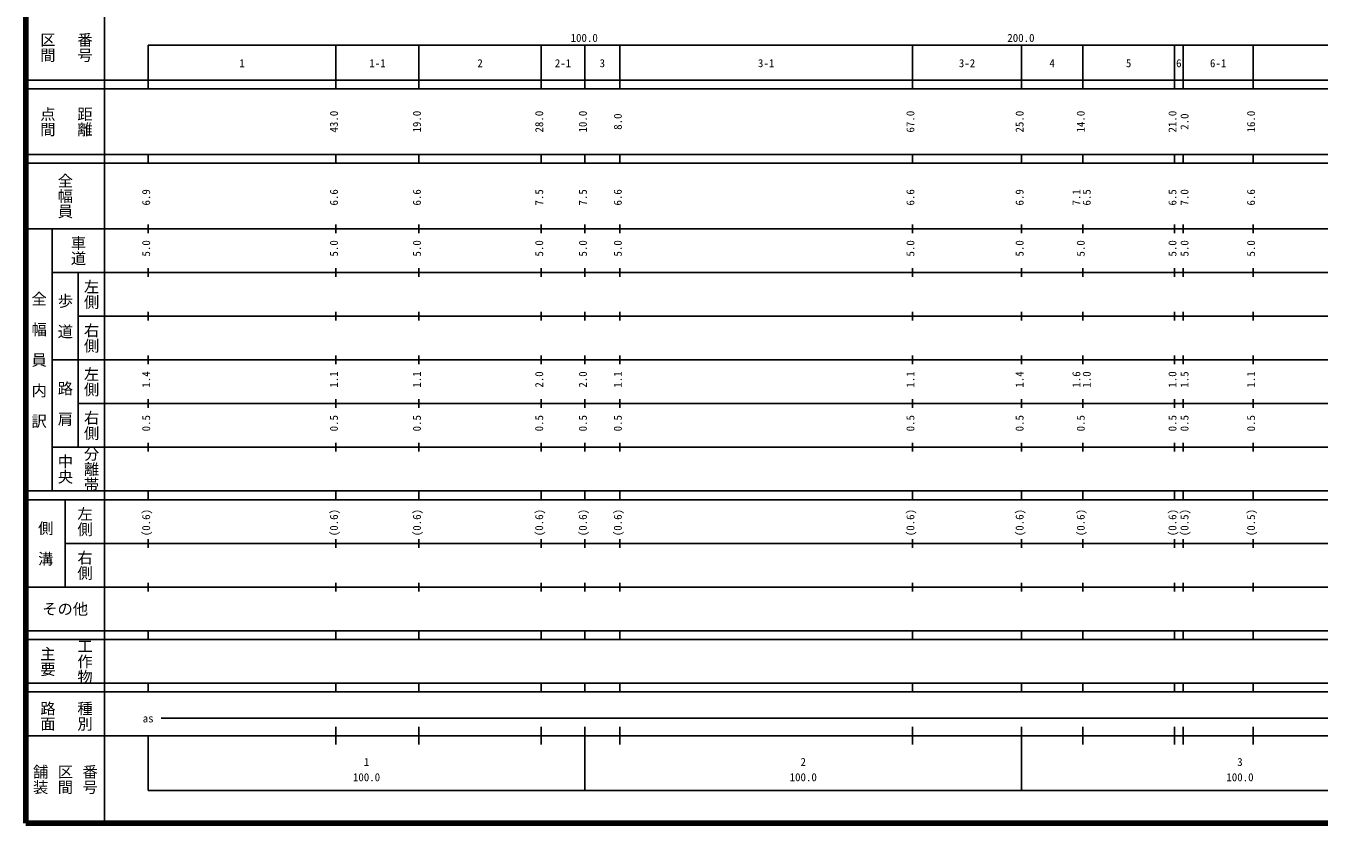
# Model space of a CAD drawing. Units: millimetres on the paper, enlarged 1000 times. Extents: x 40000 to 680000, y 20000 to 380000.
# Drawn here: x 40000 to 336128, y 20000 to 202409 of the extents above; entities that cross this region are included whole.
import ezdxf
from ezdxf.enums import TextEntityAlignment as Align

# ---------------------------------------------------------------- set-up
doc = ezdxf.new("R2010")
doc.units = ezdxf.units.MM
doc.header["$LTSCALE"] = 1000
doc.layers.add('M-TTL', color=2, linetype='Continuous', lineweight=140)
doc.layers.add('M-TTL-BAND', color=7, linetype='Continuous', lineweight=25)
doc.styles.add('@ＭＳ ゴシック', font='')
doc.styles.add('ＭＳ ゴシック', font='')
doc.styles.get('@ＭＳ ゴシック').set_extended_font_data('@MS Gothic')
doc.styles.get('ＭＳ ゴシック').set_extended_font_data('MS Gothic')

msp = doc.modelspace()

# ---------------------------------------------------------------- linework, layer by layer
at = {"layer": 'M-TTL'}
for p, q in [((40000, 380000), (40000, 20000)), ((40000, 20000), (680000, 20000))]:
    msp.add_line(p, q, dxfattribs=at)
at = {"layer": 'M-TTL-BAND'}
for p, q in [((58000, 370000), (58000, 20000)), ((68000, 198000), (579000, 198000)), ((68000, 198000), (68000, 188000)), ((111000, 188000), (111000, 198000)), ((130000, 188000), (130000, 198000)), ((158000, 188000), (158000, 198000)), ((168000, 188000), (168000, 198000)), ((176000, 188000), (176000, 198000)), ((243000, 188000), (243000, 198000)), ((268000, 188000), (268000, 198000)), ((282000, 188000), (282000, 198000)), ((303000, 188000), (303000, 198000)), ((305000, 188000), (305000, 198000)), ((321000, 188000), (321000, 198000)), ((40000, 190000), (579000, 190000)), ((40000, 188000), (579000, 188000)), ((40000, 173000), (579000, 173000)), ((68000, 171000), (68000, 173000)), ((111000, 171000), (111000, 173000)), ((130000, 171000), (130000, 173000)), ((158000, 171000), (158000, 173000)), ((168000, 171000), (168000, 173000)), ((176000, 171000), (176000, 173000)), ((243000, 171000), (243000, 173000)), ((268000, 171000), (268000, 173000)), ((282000, 171000), (282000, 173000)), ((303000, 171000), (303000, 173000)), ((305000, 171000), (305000, 173000)), ((321000, 171000), (321000, 173000)), ((40000, 171000), (579000, 171000)), ((68000, 155000), (68000, 157000)), ((111000, 155000), (111000, 157000)), ((130000, 155000), (130000, 157000)), ((158000, 155000), (158000, 157000)), ((168000, 155000), (168000, 157000)), ((176000, 155000), (176000, 157000)), ((243000, 155000), (243000, 157000)), ((268000, 155000), (268000, 157000)), ((282000, 155000), (282000, 157000)), ((303000, 155000), (303000, 157000)), ((305000, 155000), (305000, 157000)), ((321000, 155000), (321000, 157000)), ((40000, 156000), (579000, 156000)), ((46000, 96000), (46000, 156000)), ((46000, 146000), (579000, 146000)), ((52000, 146000), (52000, 106000)), ((68000, 145000), (68000, 147000)), ((111000, 145000), (111000, 147000)), ((130000, 145000), (130000, 147000)), ((158000, 145000), (158000, 147000)), ((168000, 145000), (168000, 147000)), ((176000, 145000), (176000, 147000)), ((243000, 145000), (243000, 147000)), ((268000, 145000), (268000, 147000)), ((282000, 145000), (282000, 147000)), ((303000, 145000), (303000, 147000)), ((305000, 145000), (305000, 147000)), ((321000, 145000), (321000, 147000)), ((68000, 135000), (68000, 137000)), ((111000, 135000), (111000, 137000)), ((130000, 135000), (130000, 137000)), ((158000, 135000), (158000, 137000)), ((168000, 135000), (168000, 137000)), ((176000, 135000), (176000, 137000)), ((243000, 135000), (243000, 137000)), ((268000, 135000), (268000, 137000)), ((282000, 135000), (282000, 137000)), ((303000, 135000), (303000, 137000)), ((305000, 135000), (305000, 137000)), ((321000, 135000), (321000, 137000)), ((52000, 136000), (579000, 136000)), ((46000, 126000), (579000, 126000)), ((68000, 125000), (68000, 127000)), ((111000, 125000), (111000, 127000)), ((130000, 125000), (130000, 127000)), ((158000, 125000), (158000, 127000)), ((168000, 125000), (168000, 127000)), ((176000, 125000), (176000, 127000)), ((243000, 125000), (243000, 127000)), ((268000, 125000), (268000, 127000)), ((282000, 125000), (282000, 127000)), ((303000, 125000), (303000, 127000)), ((305000, 125000), (305000, 127000)), ((321000, 125000), (321000, 127000)), ((52000, 116000), (579000, 116000)), ((68000, 115000), (68000, 117000)), ((111000, 115000), (111000, 117000)), ((130000, 115000), (130000, 117000)), ((158000, 115000), (158000, 117000)), ((168000, 115000), (168000, 117000)), ((176000, 115000), (176000, 117000)), ((243000, 115000), (243000, 117000)), ((268000, 115000), (268000, 117000)), ((282000, 115000), (282000, 117000)), ((303000, 115000), (303000, 117000)), ((305000, 115000), (305000, 117000)), ((321000, 115000), (321000, 117000)), ((68000, 105000), (68000, 107000)), ((111000, 105000), (111000, 107000)), ((130000, 105000), (130000, 107000)), ((158000, 105000), (158000, 107000)), ((168000, 105000), (168000, 107000)), ((176000, 105000), (176000, 107000)), ((243000, 105000), (243000, 107000)), ((268000, 105000), (268000, 107000)), ((282000, 105000), (282000, 107000)), ((303000, 105000), (303000, 107000)), ((305000, 105000), (305000, 107000)), ((321000, 105000), (321000, 107000)), ((46000, 106000), (579000, 106000)), ((40000, 96000), (579000, 96000)), ((68000, 94000), (68000, 96000)), ((111000, 94000), (111000, 96000)), ((130000, 94000), (130000, 96000)), ((158000, 94000), (158000, 96000)), ((168000, 94000), (168000, 96000)), ((176000, 94000), (176000, 96000)), ((243000, 94000), (243000, 96000)), ((268000, 94000), (268000, 96000)), ((282000, 94000), (282000, 96000)), ((303000, 94000), (303000, 96000)), ((305000, 94000), (305000, 96000)), ((321000, 94000), (321000, 96000)), ((40000, 94000), (579000, 94000)), ((49000, 94000), (49000, 74000)), ((49000, 84000), (579000, 84000)), ((68000, 83000), (68000, 85000)), ((111000, 83000), (111000, 85000)), ((130000, 83000), (130000, 85000)), ((158000, 83000), (158000, 85000)), ((168000, 83000), (168000, 85000)), ((176000, 83000), (176000, 85000)), ((243000, 83000), (243000, 85000)), ((268000, 83000), (268000, 85000)), ((282000, 83000), (282000, 85000)), ((303000, 83000), (303000, 85000)), ((305000, 83000), (305000, 85000)), ((321000, 83000), (321000, 85000)), ((68000, 73000), (68000, 75000)), ((111000, 73000), (111000, 75000)), ((130000, 73000), (130000, 75000)), ((158000, 73000), (158000, 75000)), ((168000, 73000), (168000, 75000)), ((176000, 73000), (176000, 75000)), ((243000, 73000), (243000, 75000)), ((268000, 73000), (268000, 75000)), ((282000, 73000), (282000, 75000)), ((303000, 73000), (303000, 75000)), ((305000, 73000), (305000, 75000)), ((321000, 73000), (321000, 75000)), ((40000, 74000), (579000, 74000)), ((40000, 64000), (579000, 64000)), ((68000, 62000), (68000, 64000)), ((111000, 62000), (111000, 64000)), ((130000, 62000), (130000, 64000)), ((158000, 62000), (158000, 64000)), ((168000, 62000), (168000, 64000)), ((176000, 62000), (176000, 64000)), ((243000, 62000), (243000, 64000)), ((268000, 62000), (268000, 64000)), ((282000, 62000), (282000, 64000)), ((303000, 62000), (303000, 64000)), ((305000, 62000), (305000, 64000)), ((321000, 62000), (321000, 64000)), ((40000, 62000), (579000, 62000)), ((40000, 52000), (579000, 52000)), ((68000, 50000), (68000, 52000)), ((111000, 50000), (111000, 52000)), ((130000, 50000), (130000, 52000)), ((158000, 50000), (158000, 52000)), ((168000, 50000), (168000, 52000)), ((176000, 50000), (176000, 52000)), ((243000, 50000), (243000, 52000)), ((268000, 50000), (268000, 52000)), ((282000, 50000), (282000, 52000)), ((303000, 50000), (303000, 52000)), ((305000, 50000), (305000, 52000)), ((321000, 50000), (321000, 52000)), ((40000, 50000), (579000, 50000)), ((71000, 44000), (481000, 44000)), ((111000, 38000), (111000, 42000)), ((130000, 38000), (130000, 42000)), ((158000, 38000), (158000, 42000)), ((168000, 27500), (168000, 42000)), ((176000, 38000), (176000, 42000)), ((243000, 38000), (243000, 42000)), ((268000, 27500), (268000, 42000)), ((282000, 38000), (282000, 42000)), ((303000, 38000), (303000, 42000)), ((305000, 38000), (305000, 42000)), ((321000, 38000), (321000, 42000)), ((40000, 40000), (579000, 40000)), ((68000, 40000), (68000, 27500)), ((68000, 27500), (579000, 27500))]:
    msp.add_line(p, q, dxfattribs=at)

# ---------------------------------------------------------------- texts
at = {"layer": 'M-TTL-BAND', "style": '@ＭＳ ゴシック'}
for s, p in [('区間', (45000, 197500)), ('番号', (53500, 197500)), ('点間', (45000, 180500)), ('距離', (53500, 180500)), ('全幅員', (49000, 163500)), ('車道', (52000, 151000)), ('左側', (55000, 141000)), ('全\u3000幅\u3000員\u3000内\u3000訳', (43000, 126000)), ('歩\u3000道', (49000, 136000)), ('右側', (55000, 131000)), ('左側', (55000, 121000)), ('路\u3000肩', (49000, 116000)), ('右側', (55000, 111000)), ('中央', (49000, 101000)), ('分離帯', (55000, 101000)), ('左側', (53500, 89000)), ('側\u3000溝', (44500, 84000)), ('右側', (53500, 79000)), ('主要', (45000, 57000)), ('工作物', (53500, 57000)), ('路面', (45000, 44500)), ('種別', (53500, 44500)), ('舗装', (43333, 30000)), ('区間', (49000, 30000)), ('番号', (54667, 30000))]:
    msp.add_text(s, height=2566, rotation=270, dxfattribs=at).set_placement(p, align=Align.MIDDLE_CENTER)
at = {"layer": 'M-TTL-BAND', "style": 'ＭＳ ゴシック'}
for s, p in [('100.0', (167844, 198195)), ('200.0', (267844, 198195)), ('1', (89500, 192405)), ('1-1', (120500, 192405)), ('2', (144000, 192405)), ('2-1', (163000, 192405)), ('3', (172000, 192405)), ('3-1', (209500, 192405)), ('3-2', (255500, 192405)), ('4', (275000, 192405)), ('5', (292500, 192405)), ('6', (304000, 192405)), ('6-1', (313000, 192405)), ('as', (68000, 42500)), ('1', (118000, 32523)), ('2', (218000, 32523)), ('3', (318000, 32523)), ('100.0', (118000, 29033)), ('100.0', (218000, 29033)), ('100.0', (318000, 29033))]:
    msp.add_text(s, height=1833, dxfattribs=at).set_placement(p, align=Align.BOTTOM_CENTER)
for s, p in [('43.0', (112000, 180500)), ('19.0', (131000, 180500)), ('28.0', (159000, 180500)), ('10.0', (169000, 180500)), ('8.0', (177000, 180500)), ('67.0', (244000, 180500)), ('25.0', (269000, 180500)), ('14.0', (283000, 180500)), ('21.0', (304000, 180500)), ('2.0', (306763, 180500)), ('16.0', (322000, 180500)), ('6.9', (69000, 163174)), ('6.6', (112000, 163174)), ('6.6', (131000, 163174)), ('7.5', (159000, 163174)), ('7.5', (169000, 163174)), ('6.6', (177000, 163174)), ('6.6', (244000, 163174)), ('6.9', (269000, 163174)), ('7.1', (282000, 163174)), ('6.5', (284370, 163174)), ('6.5', (304000, 163174)), ('7.0', (306763, 163174)), ('6.6', (322000, 163174)), ('5.0', (69000, 151500)), ('5.0', (112000, 151500)), ('5.0', (131000, 151500)), ('5.0', (159000, 151500)), ('5.0', (169000, 151500)), ('5.0', (177000, 151500)), ('5.0', (244000, 151500)), ('5.0', (269000, 151500)), ('5.0', (283000, 151500)), ('5.0', (304000, 151500)), ('5.0', (306763, 151500)), ('5.0', (322000, 151500)), ('1.4', (69000, 121500)), ('1.1', (112000, 121500)), ('1.1', (131000, 121500)), ('2.0', (159000, 121500)), ('2.0', (169000, 121500)), ('1.1', (177000, 121500)), ('1.1', (244000, 121500)), ('1.4', (269000, 121500)), ('1.6', (282000, 121500)), ('1.0', (284370, 121500)), ('1.0', (304000, 121500)), ('1.5', (306763, 121500)), ('1.1', (322000, 121500)), ('0.5', (69000, 111500)), ('0.5', (112000, 111500)), ('0.5', (131000, 111500)), ('0.5', (159000, 111500)), ('0.5', (169000, 111500)), ('0.5', (177000, 111500)), ('0.5', (244000, 111500)), ('0.5', (269000, 111500)), ('0.5', (283000, 111500)), ('0.5', (304000, 111500)), ('0.5', (306763, 111500)), ('0.5', (322000, 111500)), ('(0.6)', (69000, 88764)), ('(0.6)', (112000, 88764)), ('(0.6)', (131000, 88764)), ('(0.6)', (159000, 88764)), ('(0.6)', (169000, 88764)), ('(0.6)', (177000, 88764)), ('(0.6)', (244000, 88764)), ('(0.6)', (269000, 88764)), ('(0.6)', (283000, 88764)), ('(0.6)', (304000, 88764)), ('(0.5)', (306763, 88764)), ('(0.5)', (322000, 88764))]:
    msp.add_text(s, height=1833, rotation=90, dxfattribs=at).set_placement(p, align=Align.BOTTOM_CENTER)
msp.add_text('その他', height=2566, dxfattribs=at).set_placement((49000, 69000), align=Align.MIDDLE_CENTER)

doc.saveas('drawing.dxf')
